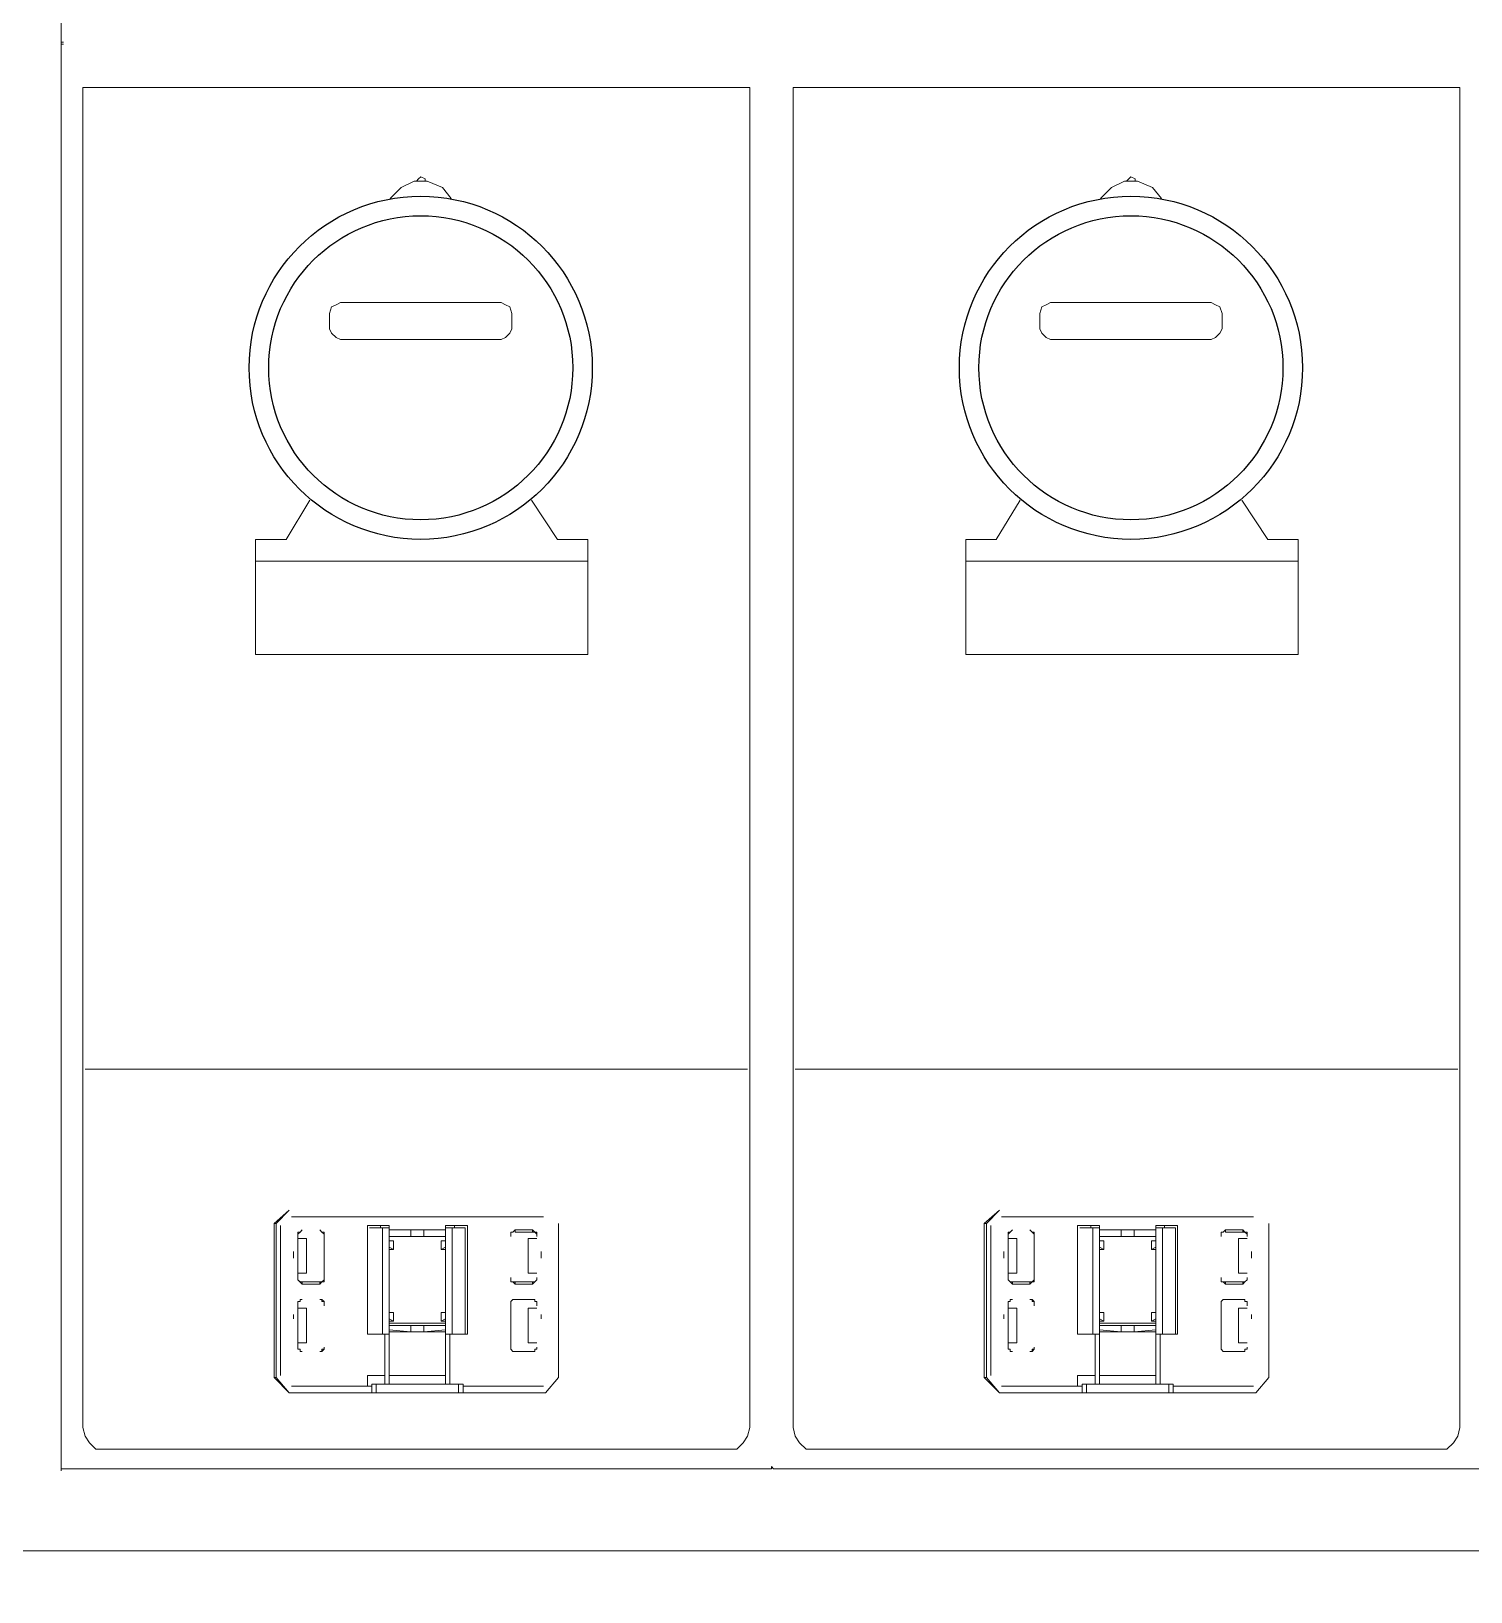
# Model space of a CAD drawing. Extents: x 0 to 11638, y -6007 to 0.
# Drawn here: x 9769.265 to 9769.792, y -3545.515 to -3544.944 of the extents above; entities that cross this region are included whole.
import ezdxf

# ---------------------------------------------------------------- set-up
doc = ezdxf.new("R2010")
doc.units = 0
doc.layers.get('0').update_dxf_attribs({"linetype": 'CONTINUOUS'})
doc.layers.add('LAYER 1', color=7, linetype='CONTINUOUS', lineweight=20)

msp = doc.modelspace()

# ---------------------------------------------------------------- linework, layer by layer
for centre, radius in [((9769.40777, -3545.06732), 0.06274), ((9769.66745, -3545.06732), 0.06274), ((9769.40777, -3545.06732), 0.05559), ((9769.66745, -3545.06732), 0.05559)]:
    msp.add_circle(centre, radius)
at = {"layer": 'LAYER 1', "color": 7}
for p, q in [((9769.27632, -3544.42804), (9769.27632, -3544.94899)), ((9769.27632, -3544.9474), (9769.27632, -3544.94819)), ((9769.27632, -3544.94819), (9769.27632, -3545.46915)), ((9769.27632, -3544.94819), (9769.27711, -3544.94819)), ((9769.27632, -3544.94819), (9769.27711, -3544.94819)), ((9769.27632, -3544.94899), (9769.27711, -3544.94899)), ((9769.27632, -3544.94899), (9769.27632, -3544.94978)), ((9769.27632, -3544.94899), (9769.27711, -3544.94899)), ((9769.27632, -3544.94978), (9769.27632, -3545.47074)), ((9769.28585, -3544.96487), (9769.28426, -3544.96487)), ((9769.28426, -3544.96487), (9769.28426, -3544.96567)), ((9769.28426, -3544.99426), (9769.28426, -3544.96567)), ((9769.36843, -3544.96487), (9769.28505, -3544.96487)), ((9769.28585, -3544.96487), (9769.37797, -3544.96487)), ((9769.28585, -3544.96487), (9769.52647, -3544.96487)), ((9769.36843, -3544.96487), (9769.37797, -3544.96487)), ((9769.42323, -3544.96487), (9769.37797, -3544.96487)), ((9769.42323, -3544.96487), (9769.43356, -3544.96487)), ((9769.42323, -3544.96487), (9769.52647, -3544.96487)), ((9769.52727, -3544.96487), (9769.43356, -3544.96487)), ((9769.52806, -3544.96487), (9769.52647, -3544.96487)), ((9769.52806, -3544.96567), (9769.52806, -3544.96487)), ((9769.52806, -3544.96567), (9769.52806, -3544.99426)), ((9769.54553, -3544.96487), (9769.54394, -3544.96487)), ((9769.54394, -3544.96487), (9769.54394, -3544.96567)), ((9769.54394, -3544.99426), (9769.54394, -3544.96567)), ((9769.62812, -3544.96487), (9769.54473, -3544.96487)), ((9769.54553, -3544.96487), (9769.63765, -3544.96487)), ((9769.54553, -3544.96487), (9769.78615, -3544.96487)), ((9769.62812, -3544.96487), (9769.63765, -3544.96487)), ((9769.68291, -3544.96487), (9769.63765, -3544.96487)), ((9769.68291, -3544.96487), (9769.69324, -3544.96487)), ((9769.68291, -3544.96487), (9769.78615, -3544.96487)), ((9769.78695, -3544.96487), (9769.69324, -3544.96487)), ((9769.78774, -3544.96487), (9769.78615, -3544.96487)), ((9769.78774, -3544.96567), (9769.78774, -3544.96487)), ((9769.78774, -3544.96567), (9769.78774, -3544.99426)), ((9769.28426, -3544.99426), (9769.28426, -3545.45327)), ((9769.40697, -3544.99823), (9769.40618, -3544.99902)), ((9769.40697, -3544.99823), (9769.40618, -3544.99902)), ((9769.40777, -3544.99743), (9769.40697, -3544.99823)), ((9769.40777, -3544.99743), (9769.40697, -3544.99823)), ((9769.40935, -3544.99823), (9769.40777, -3544.99743)), ((9769.40935, -3544.99823), (9769.40777, -3544.99743)), ((9769.40935, -3544.99902), (9769.40935, -3544.99823)), ((9769.40935, -3544.99902), (9769.40935, -3544.99823)), ((9769.52806, -3545.45327), (9769.52806, -3544.99426)), ((9769.54394, -3544.99426), (9769.54394, -3545.45327)), ((9769.66665, -3544.99823), (9769.66586, -3544.99902)), ((9769.66665, -3544.99823), (9769.66586, -3544.99902)), ((9769.66745, -3544.99743), (9769.66665, -3544.99823)), ((9769.66745, -3544.99743), (9769.66665, -3544.99823)), ((9769.66903, -3544.99823), (9769.66745, -3544.99743)), ((9769.66903, -3544.99823), (9769.66745, -3544.99743)), ((9769.66903, -3544.99902), (9769.66903, -3544.99823)), ((9769.66903, -3544.99902), (9769.66903, -3544.99823)), ((9769.78774, -3545.45327), (9769.78774, -3544.99426)), ((9769.40061, -3545.00141), (9769.39664, -3545.00538)), ((9769.40538, -3544.99902), (9769.40061, -3545.00141)), ((9769.41015, -3544.99902), (9769.40538, -3544.99902)), ((9769.41571, -3545.00141), (9769.41015, -3544.99902)), ((9769.41888, -3545.00538), (9769.41571, -3545.00141)), ((9769.6603, -3545.00141), (9769.65633, -3545.00538)), ((9769.66507, -3544.99902), (9769.6603, -3545.00141)), ((9769.66983, -3544.99902), (9769.66507, -3544.99902)), ((9769.67539, -3545.00141), (9769.66983, -3544.99902)), ((9769.67857, -3545.00538), (9769.67539, -3545.00141)), ((9769.37838, -3545.04349), (9769.3768, -3545.04429)), ((9769.37838, -3545.04349), (9769.43715, -3545.04349)), ((9769.43873, -3545.04429), (9769.43715, -3545.04349)), ((9769.63806, -3545.04349), (9769.63648, -3545.04429)), ((9769.63806, -3545.04349), (9769.69683, -3545.04349)), ((9769.69841, -3545.04429), (9769.69683, -3545.04349)), ((9769.3752, -3545.04508), (9769.37441, -3545.04746)), ((9769.37441, -3545.05302), (9769.37441, -3545.04746)), ((9769.3768, -3545.04429), (9769.3752, -3545.04508)), ((9769.44032, -3545.04508), (9769.43873, -3545.04429)), ((9769.44112, -3545.04746), (9769.44032, -3545.04508)), ((9769.44112, -3545.04746), (9769.44112, -3545.05302)), ((9769.63488, -3545.04508), (9769.63409, -3545.04746)), ((9769.63409, -3545.05302), (9769.63409, -3545.04746)), ((9769.63648, -3545.04429), (9769.63488, -3545.04508)), ((9769.7, -3545.04508), (9769.69841, -3545.04429)), ((9769.7008, -3545.04746), (9769.7, -3545.04508)), ((9769.7008, -3545.04746), (9769.7008, -3545.05302)), ((9769.37441, -3545.05302), (9769.3752, -3545.05461)), ((9769.3752, -3545.05461), (9769.3768, -3545.0562)), ((9769.43873, -3545.0562), (9769.44032, -3545.05461)), ((9769.44032, -3545.05461), (9769.44112, -3545.05302)), ((9769.63409, -3545.05302), (9769.63488, -3545.05461)), ((9769.63488, -3545.05461), (9769.63648, -3545.0562)), ((9769.69841, -3545.0562), (9769.7, -3545.05461)), ((9769.7, -3545.05461), (9769.7008, -3545.05302)), ((9769.3768, -3545.0562), (9769.37838, -3545.05699)), ((9769.43715, -3545.05699), (9769.37838, -3545.05699)), ((9769.43715, -3545.05699), (9769.43873, -3545.0562)), ((9769.63648, -3545.0562), (9769.63806, -3545.05699)), ((9769.69683, -3545.05699), (9769.63806, -3545.05699)), ((9769.69683, -3545.05699), (9769.69841, -3545.0562)), ((9769.36726, -3545.11576), (9769.35853, -3545.13005)), ((9769.4578, -3545.13005), (9769.44826, -3545.11576)), ((9769.62695, -3545.11576), (9769.61821, -3545.13005)), ((9769.71748, -3545.13005), (9769.70795, -3545.11576)), ((9769.35853, -3545.13005), (9769.34741, -3545.13005)), ((9769.34741, -3545.13005), (9769.34741, -3545.17214)), ((9769.46891, -3545.13005), (9769.4578, -3545.13005)), ((9769.46891, -3545.17214), (9769.46891, -3545.13005)), ((9769.61821, -3545.13005), (9769.60709, -3545.13005)), ((9769.60709, -3545.13005), (9769.60709, -3545.17214)), ((9769.7286, -3545.13005), (9769.71748, -3545.13005)), ((9769.7286, -3545.17214), (9769.7286, -3545.13005)), ((9769.34741, -3545.138), (9769.46891, -3545.138)), ((9769.34741, -3545.17214), (9769.34741, -3545.138)), ((9769.46891, -3545.138), (9769.46891, -3545.17214)), ((9769.60709, -3545.138), (9769.7286, -3545.138)), ((9769.60709, -3545.17214), (9769.60709, -3545.138)), ((9769.7286, -3545.138), (9769.7286, -3545.17214)), ((9769.46891, -3545.17214), (9769.34741, -3545.17214)), ((9769.7286, -3545.17214), (9769.60709, -3545.17214)), ((9769.28426, -3545.32223), (9769.28426, -3545.32144)), ((9769.28426, -3545.32382), (9769.28426, -3545.32223)), ((9769.52806, -3545.32223), (9769.52806, -3545.32144)), ((9769.52806, -3545.32382), (9769.52806, -3545.32223)), ((9769.54394, -3545.32223), (9769.54394, -3545.32144)), ((9769.54394, -3545.32382), (9769.54394, -3545.32223)), ((9769.78774, -3545.32223), (9769.78774, -3545.32144)), ((9769.78774, -3545.32382), (9769.78774, -3545.32223)), ((9769.28426, -3545.32779), (9769.28426, -3545.327)), ((9769.28426, -3545.32938), (9769.28426, -3545.32779)), ((9769.52806, -3545.32779), (9769.52806, -3545.327)), ((9769.52806, -3545.32938), (9769.52806, -3545.32779)), ((9769.54394, -3545.32779), (9769.54394, -3545.327)), ((9769.54394, -3545.32938), (9769.54394, -3545.32779)), ((9769.78774, -3545.32779), (9769.78774, -3545.327)), ((9769.78774, -3545.32938), (9769.78774, -3545.32779)), ((9769.28426, -3545.36035), (9769.28426, -3545.35876)), ((9769.28426, -3545.36115), (9769.28426, -3545.36035)), ((9769.52806, -3545.36035), (9769.52806, -3545.35876)), ((9769.52806, -3545.36115), (9769.52806, -3545.36035)), ((9769.54394, -3545.36035), (9769.54394, -3545.35876)), ((9769.54394, -3545.36115), (9769.54394, -3545.36035)), ((9769.78774, -3545.36035), (9769.78774, -3545.35876)), ((9769.78774, -3545.36115), (9769.78774, -3545.36035)), ((9769.35414, -3545.38021), (9769.3597, -3545.37544)), ((9769.35493, -3545.38021), (9769.35414, -3545.38021)), ((9769.35414, -3545.38021), (9769.35414, -3545.43659)), ((9769.3597, -3545.37544), (9769.35493, -3545.38021)), ((9769.35493, -3545.43659), (9769.35493, -3545.38021)), ((9769.45261, -3545.37782), (9769.36049, -3545.37782)), ((9769.45261, -3545.37782), (9769.36049, -3545.37782)), ((9769.45817, -3545.43659), (9769.45817, -3545.38021)), ((9769.45817, -3545.43659), (9769.45817, -3545.38021)), ((9769.61383, -3545.38021), (9769.61938, -3545.37544)), ((9769.61462, -3545.38021), (9769.61383, -3545.38021)), ((9769.61383, -3545.38021), (9769.61383, -3545.43659)), ((9769.61938, -3545.37544), (9769.61462, -3545.38021)), ((9769.61462, -3545.43659), (9769.61462, -3545.38021)), ((9769.71229, -3545.37782), (9769.62018, -3545.37782)), ((9769.71229, -3545.37782), (9769.62018, -3545.37782)), ((9769.71785, -3545.43659), (9769.71785, -3545.38021)), ((9769.71785, -3545.43659), (9769.71785, -3545.38021)), ((9769.35653, -3545.43579), (9769.35653, -3545.381)), ((9769.36287, -3545.38497), (9769.36287, -3545.38338)), ((9769.36287, -3545.38338), (9769.36367, -3545.38338)), ((9769.36287, -3545.38418), (9769.36367, -3545.38338)), ((9769.36287, -3545.38497), (9769.36287, -3545.38418)), ((9769.36287, -3545.38497), (9769.36287, -3545.40006)), ((9769.36287, -3545.40006), (9769.36287, -3545.38497)), ((9769.36605, -3545.38576), (9769.36287, -3545.38576)), ((9769.36367, -3545.38338), (9769.36447, -3545.38259)), ((9769.36367, -3545.38338), (9769.36447, -3545.38259)), ((9769.36605, -3545.39847), (9769.36605, -3545.38576)), ((9769.37082, -3545.38259), (9769.37161, -3545.38338)), ((9769.37082, -3545.38259), (9769.37161, -3545.38338)), ((9769.37161, -3545.38338), (9769.37241, -3545.38338)), ((9769.37161, -3545.38338), (9769.37241, -3545.38418)), ((9769.37241, -3545.38338), (9769.37241, -3545.38497)), ((9769.37241, -3545.38418), (9769.37241, -3545.38497)), ((9769.37241, -3545.40006), (9769.37241, -3545.38497)), ((9769.37241, -3545.38497), (9769.37241, -3545.40006)), ((9769.39306, -3545.381), (9769.38829, -3545.381)), ((9769.38829, -3545.381), (9769.38829, -3545.42071)), ((9769.39306, -3545.38179), (9769.38908, -3545.38179)), ((9769.38908, -3545.38179), (9769.39385, -3545.38179)), ((9769.39306, -3545.381), (9769.39306, -3545.38179)), ((9769.39623, -3545.381), (9769.39306, -3545.381)), ((9769.39623, -3545.38179), (9769.39385, -3545.38179)), ((9769.39385, -3545.38179), (9769.39385, -3545.42071)), ((9769.39623, -3545.38179), (9769.39623, -3545.381)), ((9769.39623, -3545.381), (9769.39623, -3545.38259)), ((9769.39623, -3545.38894), (9769.39623, -3545.38179)), ((9769.41688, -3545.38259), (9769.39623, -3545.38259)), ((9769.39623, -3545.38259), (9769.40894, -3545.38259)), ((9769.39623, -3545.38656), (9769.39623, -3545.38497)), ((9769.39623, -3545.38497), (9769.40417, -3545.38497)), ((9769.39623, -3545.38497), (9769.41688, -3545.38497)), ((9769.40417, -3545.38497), (9769.40417, -3545.38259)), ((9769.40894, -3545.38497), (9769.40417, -3545.38497)), ((9769.41688, -3545.38259), (9769.40894, -3545.38259)), ((9769.40894, -3545.38259), (9769.40894, -3545.38497)), ((9769.40894, -3545.38497), (9769.41688, -3545.38497)), ((9769.42006, -3545.381), (9769.41688, -3545.381)), ((9769.41688, -3545.381), (9769.41688, -3545.38179)), ((9769.41688, -3545.381), (9769.41688, -3545.38259)), ((9769.41926, -3545.38179), (9769.41688, -3545.38179)), ((9769.41688, -3545.38179), (9769.41688, -3545.42071)), ((9769.41688, -3545.38497), (9769.41688, -3545.38656)), ((9769.41926, -3545.42071), (9769.41926, -3545.38179)), ((9769.41926, -3545.38179), (9769.42403, -3545.38179)), ((9769.42006, -3545.38179), (9769.42006, -3545.381)), ((9769.42006, -3545.381), (9769.42482, -3545.381)), ((9769.42403, -3545.38179), (9769.42006, -3545.38179)), ((9769.42403, -3545.42071), (9769.42403, -3545.38179)), ((9769.42403, -3545.42071), (9769.42403, -3545.38179)), ((9769.42482, -3545.381), (9769.42482, -3545.42071)), ((9769.4407, -3545.38497), (9769.4407, -3545.38338)), ((9769.4407, -3545.38338), (9769.4415, -3545.38338)), ((9769.4407, -3545.38497), (9769.4407, -3545.38338)), ((9769.4407, -3545.38338), (9769.4415, -3545.38338)), ((9769.4415, -3545.38338), (9769.44229, -3545.38259)), ((9769.4415, -3545.38338), (9769.44229, -3545.38259)), ((9769.44865, -3545.38259), (9769.44229, -3545.38259)), ((9769.44229, -3545.38259), (9769.44229, -3545.38338)), ((9769.44229, -3545.38338), (9769.44865, -3545.38338)), ((9769.44705, -3545.39847), (9769.44705, -3545.38576)), ((9769.44705, -3545.38576), (9769.45023, -3545.38576)), ((9769.44865, -3545.38338), (9769.44865, -3545.38259)), ((9769.44865, -3545.38259), (9769.44944, -3545.38338)), ((9769.44865, -3545.38259), (9769.44865, -3545.38338)), ((9769.44865, -3545.38338), (9769.44944, -3545.38338)), ((9769.44944, -3545.38338), (9769.45023, -3545.38338)), ((9769.44944, -3545.38338), (9769.45023, -3545.38418)), ((9769.45023, -3545.38338), (9769.45023, -3545.38497)), ((9769.45023, -3545.38418), (9769.45023, -3545.38497)), ((9769.61621, -3545.43579), (9769.61621, -3545.381)), ((9769.62256, -3545.38497), (9769.62256, -3545.38338)), ((9769.62256, -3545.38338), (9769.62335, -3545.38338)), ((9769.62256, -3545.38418), (9769.62335, -3545.38338)), ((9769.62256, -3545.38497), (9769.62256, -3545.38418)), ((9769.62256, -3545.38497), (9769.62256, -3545.40006)), ((9769.62256, -3545.40006), (9769.62256, -3545.38497)), ((9769.62573, -3545.38576), (9769.62256, -3545.38576)), ((9769.62335, -3545.38338), (9769.62415, -3545.38259)), ((9769.62335, -3545.38338), (9769.62415, -3545.38259)), ((9769.62573, -3545.39847), (9769.62573, -3545.38576)), ((9769.6305, -3545.38259), (9769.63129, -3545.38338)), ((9769.6305, -3545.38259), (9769.63129, -3545.38338)), ((9769.63129, -3545.38338), (9769.63209, -3545.38338)), ((9769.63129, -3545.38338), (9769.63209, -3545.38418)), ((9769.63209, -3545.38338), (9769.63209, -3545.38497)), ((9769.63209, -3545.38418), (9769.63209, -3545.38497)), ((9769.63209, -3545.40006), (9769.63209, -3545.38497)), ((9769.63209, -3545.38497), (9769.63209, -3545.40006)), ((9769.65274, -3545.381), (9769.64797, -3545.381)), ((9769.64797, -3545.381), (9769.64797, -3545.42071)), ((9769.65274, -3545.38179), (9769.64877, -3545.38179)), ((9769.64877, -3545.38179), (9769.65353, -3545.38179)), ((9769.65274, -3545.381), (9769.65274, -3545.38179)), ((9769.65592, -3545.381), (9769.65274, -3545.381)), ((9769.65592, -3545.38179), (9769.65353, -3545.38179)), ((9769.65353, -3545.38179), (9769.65353, -3545.42071)), ((9769.65592, -3545.38179), (9769.65592, -3545.381)), ((9769.65592, -3545.381), (9769.65592, -3545.38259)), ((9769.65592, -3545.38894), (9769.65592, -3545.38179)), ((9769.67656, -3545.38259), (9769.65592, -3545.38259)), ((9769.65592, -3545.38259), (9769.66862, -3545.38259)), ((9769.65592, -3545.38656), (9769.65592, -3545.38497)), ((9769.65592, -3545.38497), (9769.66386, -3545.38497)), ((9769.65592, -3545.38497), (9769.67656, -3545.38497)), ((9769.66386, -3545.38497), (9769.66386, -3545.38259)), ((9769.66862, -3545.38497), (9769.66386, -3545.38497)), ((9769.67656, -3545.38259), (9769.66862, -3545.38259)), ((9769.66862, -3545.38259), (9769.66862, -3545.38497)), ((9769.66862, -3545.38497), (9769.67656, -3545.38497)), ((9769.67974, -3545.381), (9769.67656, -3545.381)), ((9769.67656, -3545.381), (9769.67656, -3545.38179)), ((9769.67656, -3545.381), (9769.67656, -3545.38259)), ((9769.67894, -3545.38179), (9769.67656, -3545.38179)), ((9769.67656, -3545.38179), (9769.67656, -3545.42071)), ((9769.67656, -3545.38497), (9769.67656, -3545.38656)), ((9769.67894, -3545.42071), (9769.67894, -3545.38179)), ((9769.67894, -3545.38179), (9769.68371, -3545.38179)), ((9769.67974, -3545.38179), (9769.67974, -3545.381)), ((9769.67974, -3545.381), (9769.6845, -3545.381)), ((9769.68371, -3545.38179), (9769.67974, -3545.38179)), ((9769.68371, -3545.42071), (9769.68371, -3545.38179)), ((9769.68371, -3545.42071), (9769.68371, -3545.38179)), ((9769.6845, -3545.381), (9769.6845, -3545.42071)), ((9769.70039, -3545.38497), (9769.70039, -3545.38338)), ((9769.70039, -3545.38338), (9769.70118, -3545.38338)), ((9769.70039, -3545.38497), (9769.70039, -3545.38338)), ((9769.70039, -3545.38338), (9769.70118, -3545.38338)), ((9769.70118, -3545.38338), (9769.70197, -3545.38259)), ((9769.70118, -3545.38338), (9769.70197, -3545.38259)), ((9769.70833, -3545.38259), (9769.70197, -3545.38259)), ((9769.70197, -3545.38259), (9769.70197, -3545.38338)), ((9769.70197, -3545.38338), (9769.70833, -3545.38338)), ((9769.70674, -3545.39847), (9769.70674, -3545.38576)), ((9769.70674, -3545.38576), (9769.70991, -3545.38576)), ((9769.70833, -3545.38338), (9769.70833, -3545.38259)), ((9769.70833, -3545.38259), (9769.70912, -3545.38338)), ((9769.70833, -3545.38259), (9769.70833, -3545.38338)), ((9769.70833, -3545.38338), (9769.70912, -3545.38338)), ((9769.70912, -3545.38338), (9769.70991, -3545.38338)), ((9769.70912, -3545.38338), (9769.70991, -3545.38418)), ((9769.70991, -3545.38338), (9769.70991, -3545.38497)), ((9769.70991, -3545.38418), (9769.70991, -3545.38497)), ((9769.36129, -3545.39053), (9769.36129, -3545.39291)), ((9769.39782, -3545.38656), (9769.39623, -3545.38656)), ((9769.39623, -3545.38656), (9769.39782, -3545.38656)), ((9769.39623, -3545.42071), (9769.39623, -3545.38894)), ((9769.39782, -3545.38974), (9769.39623, -3545.38894)), ((9769.39623, -3545.38974), (9769.39623, -3545.38894)), ((9769.39623, -3545.41277), (9769.39623, -3545.38974)), ((9769.39782, -3545.38974), (9769.39623, -3545.38974)), ((9769.39782, -3545.38974), (9769.39782, -3545.38656)), ((9769.41688, -3545.38656), (9769.41529, -3545.38656)), ((9769.41529, -3545.38656), (9769.41529, -3545.38974)), ((9769.41529, -3545.38656), (9769.41688, -3545.38656)), ((9769.41529, -3545.38974), (9769.41688, -3545.38894)), ((9769.41688, -3545.38974), (9769.41529, -3545.38974)), ((9769.41688, -3545.38894), (9769.41688, -3545.41277)), ((9769.45182, -3545.39053), (9769.45182, -3545.39291)), ((9769.62097, -3545.39053), (9769.62097, -3545.39291)), ((9769.6575, -3545.38656), (9769.65592, -3545.38656)), ((9769.65592, -3545.38656), (9769.6575, -3545.38656)), ((9769.65592, -3545.42071), (9769.65592, -3545.38894)), ((9769.6575, -3545.38974), (9769.65592, -3545.38894)), ((9769.65592, -3545.38974), (9769.65592, -3545.38894)), ((9769.65592, -3545.41277), (9769.65592, -3545.38974)), ((9769.6575, -3545.38974), (9769.65592, -3545.38974)), ((9769.6575, -3545.38974), (9769.6575, -3545.38656)), ((9769.67656, -3545.38656), (9769.67497, -3545.38656)), ((9769.67497, -3545.38656), (9769.67497, -3545.38974)), ((9769.67497, -3545.38656), (9769.67656, -3545.38656)), ((9769.67497, -3545.38974), (9769.67656, -3545.38894)), ((9769.67656, -3545.38974), (9769.67497, -3545.38974)), ((9769.67656, -3545.38894), (9769.67656, -3545.41277)), ((9769.7115, -3545.39053), (9769.7115, -3545.39291)), ((9769.36605, -3545.39847), (9769.36287, -3545.39847)), ((9769.36287, -3545.40085), (9769.36287, -3545.40006)), ((9769.36287, -3545.40085), (9769.36287, -3545.40006)), ((9769.36447, -3545.40244), (9769.36287, -3545.40085)), ((9769.36367, -3545.40165), (9769.36287, -3545.40085)), ((9769.36447, -3545.40165), (9769.36367, -3545.40165)), ((9769.36447, -3545.40165), (9769.36447, -3545.40244)), ((9769.37082, -3545.40165), (9769.36447, -3545.40165)), ((9769.36447, -3545.40244), (9769.37082, -3545.40244)), ((9769.37161, -3545.40165), (9769.37082, -3545.40244)), ((9769.37082, -3545.40244), (9769.37082, -3545.40165)), ((9769.37161, -3545.40165), (9769.37082, -3545.40165)), ((9769.37241, -3545.40085), (9769.37161, -3545.40165)), ((9769.37241, -3545.40165), (9769.37161, -3545.40165)), ((9769.37241, -3545.40006), (9769.37241, -3545.40165)), ((9769.37241, -3545.40006), (9769.37241, -3545.40085)), ((9769.4407, -3545.40165), (9769.4407, -3545.40006)), ((9769.4407, -3545.40165), (9769.4407, -3545.40006)), ((9769.4415, -3545.40165), (9769.4407, -3545.40165)), ((9769.44229, -3545.40165), (9769.4407, -3545.40165)), ((9769.44229, -3545.40244), (9769.4415, -3545.40165)), ((9769.44865, -3545.40165), (9769.44229, -3545.40165)), ((9769.44229, -3545.40165), (9769.44229, -3545.40244)), ((9769.44229, -3545.40244), (9769.44865, -3545.40244)), ((9769.45023, -3545.39847), (9769.44705, -3545.39847)), ((9769.44865, -3545.40244), (9769.44865, -3545.40165)), ((9769.44944, -3545.40165), (9769.44865, -3545.40244)), ((9769.44944, -3545.40165), (9769.44865, -3545.40165)), ((9769.45023, -3545.40085), (9769.44944, -3545.40165)), ((9769.45023, -3545.40085), (9769.44944, -3545.40165)), ((9769.45023, -3545.40006), (9769.45023, -3545.40085)), ((9769.45023, -3545.40006), (9769.45023, -3545.40085)), ((9769.62573, -3545.39847), (9769.62256, -3545.39847)), ((9769.62256, -3545.40085), (9769.62256, -3545.40006)), ((9769.62256, -3545.40085), (9769.62256, -3545.40006)), ((9769.62415, -3545.40244), (9769.62256, -3545.40085)), ((9769.62335, -3545.40165), (9769.62256, -3545.40085)), ((9769.62415, -3545.40165), (9769.62335, -3545.40165)), ((9769.62415, -3545.40165), (9769.62415, -3545.40244)), ((9769.6305, -3545.40165), (9769.62415, -3545.40165)), ((9769.62415, -3545.40244), (9769.6305, -3545.40244)), ((9769.63129, -3545.40165), (9769.6305, -3545.40244)), ((9769.6305, -3545.40244), (9769.6305, -3545.40165)), ((9769.63129, -3545.40165), (9769.6305, -3545.40165)), ((9769.63209, -3545.40085), (9769.63129, -3545.40165)), ((9769.63209, -3545.40165), (9769.63129, -3545.40165)), ((9769.63209, -3545.40006), (9769.63209, -3545.40165)), ((9769.63209, -3545.40006), (9769.63209, -3545.40085)), ((9769.70039, -3545.40165), (9769.70039, -3545.40006)), ((9769.70039, -3545.40165), (9769.70039, -3545.40006)), ((9769.70118, -3545.40165), (9769.70039, -3545.40165)), ((9769.70197, -3545.40165), (9769.70039, -3545.40165)), ((9769.70197, -3545.40244), (9769.70118, -3545.40165)), ((9769.70833, -3545.40165), (9769.70197, -3545.40165)), ((9769.70197, -3545.40165), (9769.70197, -3545.40244)), ((9769.70197, -3545.40244), (9769.70833, -3545.40244)), ((9769.70991, -3545.39847), (9769.70674, -3545.39847)), ((9769.70833, -3545.40244), (9769.70833, -3545.40165)), ((9769.70912, -3545.40165), (9769.70833, -3545.40244)), ((9769.70912, -3545.40165), (9769.70833, -3545.40165)), ((9769.70991, -3545.40085), (9769.70912, -3545.40165)), ((9769.70991, -3545.40085), (9769.70912, -3545.40165)), ((9769.70991, -3545.40006), (9769.70991, -3545.40085)), ((9769.70991, -3545.40006), (9769.70991, -3545.40085)), ((9769.36287, -3545.41038), (9769.36287, -3545.40879)), ((9769.36287, -3545.40879), (9769.36367, -3545.40879)), ((9769.36287, -3545.41038), (9769.36287, -3545.40879)), ((9769.36287, -3545.40879), (9769.36367, -3545.40879)), ((9769.36367, -3545.40879), (9769.36367, -3545.408)), ((9769.36367, -3545.408), (9769.36447, -3545.408)), ((9769.36367, -3545.40879), (9769.36367, -3545.408)), ((9769.36367, -3545.408), (9769.36447, -3545.408)), ((9769.37082, -3545.408), (9769.37161, -3545.408)), ((9769.37082, -3545.408), (9769.37161, -3545.408)), ((9769.37161, -3545.408), (9769.37241, -3545.40879)), ((9769.37161, -3545.408), (9769.37161, -3545.40879)), ((9769.37161, -3545.40879), (9769.37241, -3545.40879)), ((9769.37241, -3545.40879), (9769.37241, -3545.41038)), ((9769.37241, -3545.40879), (9769.37241, -3545.41038)), ((9769.4407, -3545.40879), (9769.4415, -3545.408)), ((9769.4407, -3545.40879), (9769.4415, -3545.408)), ((9769.4407, -3545.41038), (9769.4407, -3545.40879)), ((9769.4407, -3545.41038), (9769.4407, -3545.40879)), ((9769.4415, -3545.408), (9769.44229, -3545.408)), ((9769.4415, -3545.408), (9769.44229, -3545.408)), ((9769.44865, -3545.408), (9769.44229, -3545.408)), ((9769.44229, -3545.408), (9769.44865, -3545.408)), ((9769.44865, -3545.408), (9769.44944, -3545.408)), ((9769.44865, -3545.408), (9769.44944, -3545.408)), ((9769.44944, -3545.408), (9769.44944, -3545.40879)), ((9769.44944, -3545.408), (9769.44944, -3545.40879)), ((9769.44944, -3545.40879), (9769.45023, -3545.40879)), ((9769.44944, -3545.40879), (9769.45023, -3545.40879)), ((9769.45023, -3545.40879), (9769.45023, -3545.41038)), ((9769.45023, -3545.40879), (9769.45023, -3545.41038)), ((9769.62256, -3545.41038), (9769.62256, -3545.40879)), ((9769.62256, -3545.40879), (9769.62335, -3545.40879)), ((9769.62256, -3545.41038), (9769.62256, -3545.40879)), ((9769.62256, -3545.40879), (9769.62335, -3545.40879)), ((9769.62335, -3545.40879), (9769.62335, -3545.408)), ((9769.62335, -3545.408), (9769.62415, -3545.408)), ((9769.62335, -3545.40879), (9769.62335, -3545.408)), ((9769.62335, -3545.408), (9769.62415, -3545.408)), ((9769.6305, -3545.408), (9769.63129, -3545.408)), ((9769.6305, -3545.408), (9769.63129, -3545.408)), ((9769.63129, -3545.408), (9769.63209, -3545.40879)), ((9769.63129, -3545.408), (9769.63129, -3545.40879)), ((9769.63129, -3545.40879), (9769.63209, -3545.40879)), ((9769.63209, -3545.40879), (9769.63209, -3545.41038)), ((9769.63209, -3545.40879), (9769.63209, -3545.41038)), ((9769.70039, -3545.40879), (9769.70118, -3545.408)), ((9769.70039, -3545.40879), (9769.70118, -3545.408)), ((9769.70039, -3545.41038), (9769.70039, -3545.40879)), ((9769.70039, -3545.41038), (9769.70039, -3545.40879)), ((9769.70118, -3545.408), (9769.70197, -3545.408)), ((9769.70118, -3545.408), (9769.70197, -3545.408)), ((9769.70833, -3545.408), (9769.70197, -3545.408)), ((9769.70197, -3545.408), (9769.70833, -3545.408)), ((9769.70833, -3545.408), (9769.70912, -3545.408)), ((9769.70833, -3545.408), (9769.70912, -3545.408)), ((9769.70912, -3545.408), (9769.70912, -3545.40879)), ((9769.70912, -3545.408), (9769.70912, -3545.40879)), ((9769.70912, -3545.40879), (9769.70991, -3545.40879)), ((9769.70912, -3545.40879), (9769.70991, -3545.40879)), ((9769.70991, -3545.40879), (9769.70991, -3545.41038)), ((9769.70991, -3545.40879), (9769.70991, -3545.41038)), ((9769.36129, -3545.41356), (9769.36129, -3545.41515)), ((9769.36287, -3545.41038), (9769.36287, -3545.42547)), ((9769.36287, -3545.42547), (9769.36287, -3545.41038)), ((9769.36605, -3545.41118), (9769.36287, -3545.41118)), ((9769.36605, -3545.42388), (9769.36605, -3545.41118)), ((9769.39782, -3545.41277), (9769.39623, -3545.41277)), ((9769.39623, -3545.41277), (9769.39782, -3545.41277)), ((9769.39782, -3545.41594), (9769.39782, -3545.41277)), ((9769.41688, -3545.41277), (9769.41529, -3545.41277)), ((9769.41529, -3545.41277), (9769.41529, -3545.41594)), ((9769.41529, -3545.41277), (9769.41688, -3545.41277)), ((9769.4407, -3545.41038), (9769.4407, -3545.42547)), ((9769.4407, -3545.42547), (9769.4407, -3545.41038)), ((9769.44705, -3545.42388), (9769.44705, -3545.41118)), ((9769.44705, -3545.41118), (9769.45023, -3545.41118)), ((9769.45182, -3545.41356), (9769.45182, -3545.41515)), ((9769.62097, -3545.41356), (9769.62097, -3545.41515)), ((9769.62256, -3545.41038), (9769.62256, -3545.42547)), ((9769.62256, -3545.42547), (9769.62256, -3545.41038)), ((9769.62573, -3545.41118), (9769.62256, -3545.41118)), ((9769.62573, -3545.42388), (9769.62573, -3545.41118)), ((9769.6575, -3545.41277), (9769.65592, -3545.41277)), ((9769.65592, -3545.41277), (9769.6575, -3545.41277)), ((9769.6575, -3545.41594), (9769.6575, -3545.41277)), ((9769.67656, -3545.41277), (9769.67497, -3545.41277)), ((9769.67497, -3545.41277), (9769.67497, -3545.41594)), ((9769.67497, -3545.41277), (9769.67656, -3545.41277)), ((9769.70039, -3545.41038), (9769.70039, -3545.42547)), ((9769.70039, -3545.42547), (9769.70039, -3545.41038)), ((9769.70674, -3545.42388), (9769.70674, -3545.41118)), ((9769.70674, -3545.41118), (9769.70991, -3545.41118)), ((9769.7115, -3545.41356), (9769.7115, -3545.41515)), ((9769.39623, -3545.41753), (9769.39623, -3545.41515)), ((9769.39623, -3545.41515), (9769.39782, -3545.41594)), ((9769.39782, -3545.41594), (9769.39623, -3545.41594)), ((9769.39623, -3545.41674), (9769.41688, -3545.41674)), ((9769.40417, -3545.41753), (9769.39623, -3545.41753)), ((9769.39623, -3545.41912), (9769.40417, -3545.41991)), ((9769.39623, -3545.43579), (9769.39623, -3545.41912)), ((9769.41688, -3545.41991), (9769.39623, -3545.41991)), ((9769.40417, -3545.41991), (9769.40417, -3545.41753)), ((9769.40417, -3545.41753), (9769.40894, -3545.41753)), ((9769.40894, -3545.41991), (9769.40417, -3545.41991)), ((9769.41688, -3545.41753), (9769.40894, -3545.41753)), ((9769.40894, -3545.41753), (9769.40894, -3545.41991)), ((9769.40894, -3545.41991), (9769.41688, -3545.41912)), ((9769.41688, -3545.41515), (9769.41529, -3545.41594)), ((9769.41529, -3545.41594), (9769.41688, -3545.41594)), ((9769.41688, -3545.41594), (9769.41688, -3545.41515)), ((9769.41688, -3545.41594), (9769.41688, -3545.41753)), ((9769.41688, -3545.41912), (9769.41688, -3545.43579)), ((9769.65592, -3545.41753), (9769.65592, -3545.41515)), ((9769.65592, -3545.41515), (9769.6575, -3545.41594)), ((9769.6575, -3545.41594), (9769.65592, -3545.41594)), ((9769.65592, -3545.41674), (9769.67656, -3545.41674)), ((9769.66386, -3545.41753), (9769.65592, -3545.41753)), ((9769.65592, -3545.41912), (9769.66386, -3545.41991)), ((9769.65592, -3545.43579), (9769.65592, -3545.41912)), ((9769.67656, -3545.41991), (9769.65592, -3545.41991)), ((9769.66386, -3545.41991), (9769.66386, -3545.41753)), ((9769.66386, -3545.41753), (9769.66862, -3545.41753)), ((9769.66862, -3545.41991), (9769.66386, -3545.41991)), ((9769.67656, -3545.41753), (9769.66862, -3545.41753)), ((9769.66862, -3545.41753), (9769.66862, -3545.41991)), ((9769.66862, -3545.41991), (9769.67656, -3545.41912)), ((9769.67656, -3545.41515), (9769.67497, -3545.41594)), ((9769.67497, -3545.41594), (9769.67656, -3545.41594)), ((9769.67656, -3545.41594), (9769.67656, -3545.41515)), ((9769.67656, -3545.41594), (9769.67656, -3545.41753)), ((9769.67656, -3545.41912), (9769.67656, -3545.43579)), ((9769.36605, -3545.42388), (9769.36287, -3545.42388)), ((9769.36287, -3545.42627), (9769.36287, -3545.42547)), ((9769.36287, -3545.42627), (9769.36287, -3545.42547)), ((9769.36367, -3545.42627), (9769.36287, -3545.42627)), ((9769.36367, -3545.42627), (9769.36287, -3545.42627)), ((9769.36367, -3545.42706), (9769.36367, -3545.42627)), ((9769.36367, -3545.42706), (9769.36367, -3545.42627)), ((9769.37241, -3545.42627), (9769.37161, -3545.42706)), ((9769.37241, -3545.42627), (9769.37161, -3545.42627)), ((9769.37161, -3545.42627), (9769.37161, -3545.42706)), ((9769.37241, -3545.42547), (9769.37241, -3545.42627)), ((9769.37241, -3545.42547), (9769.37241, -3545.42627)), ((9769.39306, -3545.42071), (9769.38829, -3545.42071)), ((9769.39385, -3545.42071), (9769.38908, -3545.42071)), ((9769.38908, -3545.42071), (9769.39464, -3545.42071)), ((9769.39385, -3545.42071), (9769.39623, -3545.42071)), ((9769.39623, -3545.42071), (9769.39464, -3545.42071)), ((9769.39464, -3545.42071), (9769.39464, -3545.43897)), ((9769.39623, -3545.42071), (9769.39623, -3545.43897)), ((9769.41688, -3545.42071), (9769.41926, -3545.42071)), ((9769.41846, -3545.42071), (9769.41688, -3545.42071)), ((9769.41688, -3545.42071), (9769.41688, -3545.43897)), ((9769.41846, -3545.42071), (9769.42403, -3545.42071)), ((9769.41846, -3545.43579), (9769.41846, -3545.42071)), ((9769.41846, -3545.42071), (9769.41846, -3545.43897)), ((9769.41926, -3545.42071), (9769.42403, -3545.42071)), ((9769.42482, -3545.42071), (9769.42006, -3545.42071)), ((9769.4407, -3545.42627), (9769.4407, -3545.42547)), ((9769.4407, -3545.42627), (9769.4407, -3545.42547)), ((9769.4415, -3545.42706), (9769.4407, -3545.42627)), ((9769.4415, -3545.42706), (9769.4407, -3545.42627)), ((9769.45023, -3545.42388), (9769.44705, -3545.42388)), ((9769.45023, -3545.42627), (9769.44944, -3545.42627)), ((9769.44944, -3545.42627), (9769.44944, -3545.42706)), ((9769.45023, -3545.42627), (9769.44944, -3545.42627)), ((9769.44944, -3545.42627), (9769.44944, -3545.42706)), ((9769.45023, -3545.42547), (9769.45023, -3545.42627)), ((9769.45023, -3545.42547), (9769.45023, -3545.42627)), ((9769.62573, -3545.42388), (9769.62256, -3545.42388)), ((9769.62256, -3545.42627), (9769.62256, -3545.42547)), ((9769.62256, -3545.42627), (9769.62256, -3545.42547)), ((9769.62335, -3545.42627), (9769.62256, -3545.42627)), ((9769.62335, -3545.42627), (9769.62256, -3545.42627)), ((9769.62335, -3545.42706), (9769.62335, -3545.42627)), ((9769.62335, -3545.42706), (9769.62335, -3545.42627)), ((9769.63209, -3545.42627), (9769.63129, -3545.42706)), ((9769.63209, -3545.42627), (9769.63129, -3545.42627)), ((9769.63129, -3545.42627), (9769.63129, -3545.42706)), ((9769.63209, -3545.42547), (9769.63209, -3545.42627)), ((9769.63209, -3545.42547), (9769.63209, -3545.42627)), ((9769.65274, -3545.42071), (9769.64797, -3545.42071)), ((9769.65353, -3545.42071), (9769.64877, -3545.42071)), ((9769.64877, -3545.42071), (9769.65432, -3545.42071)), ((9769.65353, -3545.42071), (9769.65592, -3545.42071)), ((9769.65592, -3545.42071), (9769.65432, -3545.42071)), ((9769.65432, -3545.42071), (9769.65432, -3545.43897)), ((9769.65592, -3545.42071), (9769.65592, -3545.43897)), ((9769.67656, -3545.42071), (9769.67894, -3545.42071)), ((9769.67815, -3545.42071), (9769.67656, -3545.42071)), ((9769.67656, -3545.42071), (9769.67656, -3545.43897)), ((9769.67815, -3545.42071), (9769.68371, -3545.42071)), ((9769.67815, -3545.43579), (9769.67815, -3545.42071)), ((9769.67815, -3545.42071), (9769.67815, -3545.43897)), ((9769.67894, -3545.42071), (9769.68371, -3545.42071)), ((9769.6845, -3545.42071), (9769.67974, -3545.42071)), ((9769.70039, -3545.42627), (9769.70039, -3545.42547)), ((9769.70039, -3545.42627), (9769.70039, -3545.42547)), ((9769.70118, -3545.42706), (9769.70039, -3545.42627)), ((9769.70118, -3545.42706), (9769.70039, -3545.42627)), ((9769.70991, -3545.42388), (9769.70674, -3545.42388)), ((9769.70991, -3545.42627), (9769.70912, -3545.42627)), ((9769.70912, -3545.42627), (9769.70912, -3545.42706)), ((9769.70991, -3545.42627), (9769.70912, -3545.42627)), ((9769.70912, -3545.42627), (9769.70912, -3545.42706)), ((9769.70991, -3545.42547), (9769.70991, -3545.42627)), ((9769.70991, -3545.42547), (9769.70991, -3545.42627)), ((9769.36447, -3545.42706), (9769.36367, -3545.42706)), ((9769.36447, -3545.42706), (9769.36367, -3545.42706)), ((9769.37161, -3545.42706), (9769.37082, -3545.42706)), ((9769.37161, -3545.42706), (9769.37082, -3545.42706)), ((9769.44229, -3545.42706), (9769.4415, -3545.42706)), ((9769.44229, -3545.42706), (9769.4415, -3545.42706)), ((9769.44229, -3545.42706), (9769.44865, -3545.42706)), ((9769.44865, -3545.42706), (9769.44229, -3545.42706)), ((9769.44944, -3545.42706), (9769.44865, -3545.42706)), ((9769.44944, -3545.42706), (9769.44865, -3545.42706)), ((9769.62415, -3545.42706), (9769.62335, -3545.42706)), ((9769.62415, -3545.42706), (9769.62335, -3545.42706)), ((9769.63129, -3545.42706), (9769.6305, -3545.42706)), ((9769.63129, -3545.42706), (9769.6305, -3545.42706)), ((9769.70197, -3545.42706), (9769.70118, -3545.42706)), ((9769.70197, -3545.42706), (9769.70118, -3545.42706)), ((9769.70197, -3545.42706), (9769.70833, -3545.42706)), ((9769.70833, -3545.42706), (9769.70197, -3545.42706)), ((9769.70912, -3545.42706), (9769.70833, -3545.42706)), ((9769.70912, -3545.42706), (9769.70833, -3545.42706)), ((9769.35414, -3545.43659), (9769.35493, -3545.43659)), ((9769.35414, -3545.43659), (9769.3597, -3545.44215)), ((9769.35493, -3545.43659), (9769.3597, -3545.44215)), ((9769.38829, -3545.43579), (9769.38829, -3545.43977)), ((9769.38829, -3545.43579), (9769.39464, -3545.43579)), ((9769.39464, -3545.43659), (9769.39464, -3545.43738)), ((9769.39464, -3545.43659), (9769.39464, -3545.43897)), ((9769.39464, -3545.43738), (9769.39464, -3545.43897)), ((9769.39623, -3545.43579), (9769.39623, -3545.43897)), ((9769.39623, -3545.43579), (9769.41688, -3545.43579)), ((9769.41688, -3545.43897), (9769.41688, -3545.43579)), ((9769.45341, -3545.44215), (9769.45817, -3545.43659)), ((9769.45341, -3545.44215), (9769.45817, -3545.43659)), ((9769.61383, -3545.43659), (9769.61462, -3545.43659)), ((9769.61383, -3545.43659), (9769.61938, -3545.44215)), ((9769.61462, -3545.43659), (9769.61938, -3545.44215)), ((9769.64797, -3545.43579), (9769.64797, -3545.43977)), ((9769.64797, -3545.43579), (9769.65432, -3545.43579)), ((9769.65432, -3545.43659), (9769.65432, -3545.43738)), ((9769.65432, -3545.43659), (9769.65432, -3545.43897)), ((9769.65432, -3545.43738), (9769.65432, -3545.43897)), ((9769.65592, -3545.43579), (9769.65592, -3545.43897)), ((9769.65592, -3545.43579), (9769.67656, -3545.43579)), ((9769.67656, -3545.43897), (9769.67656, -3545.43579)), ((9769.71309, -3545.44215), (9769.71785, -3545.43659)), ((9769.71309, -3545.44215), (9769.71785, -3545.43659)), ((9769.39147, -3545.44215), (9769.3597, -3545.44215)), ((9769.3597, -3545.44215), (9769.45341, -3545.44215)), ((9769.38829, -3545.43977), (9769.36049, -3545.43977)), ((9769.36049, -3545.43977), (9769.38988, -3545.43977)), ((9769.38829, -3545.43977), (9769.38988, -3545.43977)), ((9769.39464, -3545.43897), (9769.38988, -3545.43897)), ((9769.38988, -3545.43897), (9769.38988, -3545.44215)), ((9769.39147, -3545.43897), (9769.38988, -3545.43897)), ((9769.38988, -3545.44215), (9769.38988, -3545.43977)), ((9769.41926, -3545.44215), (9769.38988, -3545.44215)), ((9769.38988, -3545.44215), (9769.42323, -3545.44215)), ((9769.38988, -3545.44215), (9769.41052, -3545.44215)), ((9769.40656, -3545.43897), (9769.39147, -3545.43897)), ((9769.39147, -3545.43897), (9769.42006, -3545.43897)), ((9769.39147, -3545.43897), (9769.39147, -3545.44135)), ((9769.39147, -3545.43897), (9769.39147, -3545.44215)), ((9769.39464, -3545.43897), (9769.39147, -3545.43897)), ((9769.39147, -3545.44215), (9769.39147, -3545.43897)), ((9769.39147, -3545.44135), (9769.39147, -3545.44215)), ((9769.41052, -3545.44215), (9769.42323, -3545.44215)), ((9769.41846, -3545.43897), (9769.42323, -3545.43897)), ((9769.41846, -3545.43897), (9769.42164, -3545.43897)), ((9769.42164, -3545.43897), (9769.42164, -3545.44135)), ((9769.42164, -3545.43897), (9769.42164, -3545.44215)), ((9769.42164, -3545.43897), (9769.42323, -3545.43897)), ((9769.42164, -3545.44215), (9769.42164, -3545.43897)), ((9769.42164, -3545.44135), (9769.42164, -3545.44215)), ((9769.45341, -3545.44215), (9769.42164, -3545.44215)), ((9769.42323, -3545.43897), (9769.42323, -3545.44215)), ((9769.42323, -3545.43977), (9769.45261, -3545.43977)), ((9769.42323, -3545.44215), (9769.42323, -3545.43977)), ((9769.45261, -3545.43977), (9769.42482, -3545.43977)), ((9769.65115, -3545.44215), (9769.61938, -3545.44215)), ((9769.61938, -3545.44215), (9769.71309, -3545.44215)), ((9769.64797, -3545.43977), (9769.62018, -3545.43977)), ((9769.62018, -3545.43977), (9769.64956, -3545.43977)), ((9769.64797, -3545.43977), (9769.64956, -3545.43977)), ((9769.65432, -3545.43897), (9769.64956, -3545.43897)), ((9769.64956, -3545.43897), (9769.64956, -3545.44215)), ((9769.65115, -3545.43897), (9769.64956, -3545.43897)), ((9769.64956, -3545.44215), (9769.64956, -3545.43977)), ((9769.67894, -3545.44215), (9769.64956, -3545.44215)), ((9769.64956, -3545.44215), (9769.68291, -3545.44215)), ((9769.64956, -3545.44215), (9769.67021, -3545.44215)), ((9769.66624, -3545.43897), (9769.65115, -3545.43897)), ((9769.65115, -3545.43897), (9769.67974, -3545.43897)), ((9769.65115, -3545.43897), (9769.65115, -3545.44135)), ((9769.65115, -3545.43897), (9769.65115, -3545.44215)), ((9769.65432, -3545.43897), (9769.65115, -3545.43897)), ((9769.65115, -3545.44215), (9769.65115, -3545.43897)), ((9769.65115, -3545.44135), (9769.65115, -3545.44215)), ((9769.67021, -3545.44215), (9769.68291, -3545.44215)), ((9769.67815, -3545.43897), (9769.68291, -3545.43897)), ((9769.67815, -3545.43897), (9769.68133, -3545.43897)), ((9769.68133, -3545.43897), (9769.68133, -3545.44135)), ((9769.68133, -3545.43897), (9769.68133, -3545.44215)), ((9769.68133, -3545.43897), (9769.68291, -3545.43897)), ((9769.68133, -3545.44215), (9769.68133, -3545.43897)), ((9769.68133, -3545.44135), (9769.68133, -3545.44215)), ((9769.71309, -3545.44215), (9769.68133, -3545.44215)), ((9769.68291, -3545.43897), (9769.68291, -3545.44215)), ((9769.68291, -3545.43977), (9769.71229, -3545.43977)), ((9769.68291, -3545.44215), (9769.68291, -3545.43977)), ((9769.71229, -3545.43977), (9769.6845, -3545.43977)), ((9769.28426, -3545.45327), (9769.28426, -3545.45486)), ((9769.28426, -3545.45327), (9769.28426, -3545.45486)), ((9769.52806, -3545.45486), (9769.52806, -3545.45327)), ((9769.52806, -3545.45486), (9769.52806, -3545.45327)), ((9769.54394, -3545.45327), (9769.54394, -3545.45486)), ((9769.54394, -3545.45327), (9769.54394, -3545.45486)), ((9769.78774, -3545.45486), (9769.78774, -3545.45327)), ((9769.78774, -3545.45486), (9769.78774, -3545.45327)), ((9769.28426, -3545.45486), (9769.28505, -3545.45803)), ((9769.28426, -3545.45486), (9769.28505, -3545.45803)), ((9769.28505, -3545.45803), (9769.28664, -3545.46041)), ((9769.28505, -3545.45803), (9769.28664, -3545.46041)), ((9769.28664, -3545.46041), (9769.28902, -3545.4628)), ((9769.28664, -3545.46041), (9769.28902, -3545.4628)), ((9769.52329, -3545.4628), (9769.52567, -3545.46041)), ((9769.52329, -3545.4628), (9769.52567, -3545.46041)), ((9769.52567, -3545.46041), (9769.52727, -3545.45803)), ((9769.52567, -3545.46041), (9769.52727, -3545.45803)), ((9769.52727, -3545.45803), (9769.52806, -3545.45486)), ((9769.52727, -3545.45803), (9769.52806, -3545.45486)), ((9769.54394, -3545.45486), (9769.54473, -3545.45803)), ((9769.54394, -3545.45486), (9769.54473, -3545.45803)), ((9769.54473, -3545.45803), (9769.54632, -3545.46041)), ((9769.54473, -3545.45803), (9769.54632, -3545.46041)), ((9769.54632, -3545.46041), (9769.54871, -3545.4628)), ((9769.54632, -3545.46041), (9769.54871, -3545.4628)), ((9769.78297, -3545.4628), (9769.78536, -3545.46041)), ((9769.78297, -3545.4628), (9769.78536, -3545.46041)), ((9769.78536, -3545.46041), (9769.78695, -3545.45803)), ((9769.78536, -3545.46041), (9769.78695, -3545.45803)), ((9769.78695, -3545.45803), (9769.78774, -3545.45486)), ((9769.78695, -3545.45803), (9769.78774, -3545.45486)), ((9769.28902, -3545.4628), (9769.29379, -3545.4628)), ((9769.28902, -3545.4628), (9769.2922, -3545.4628)), ((9769.2922, -3545.4628), (9769.29379, -3545.4628)), ((9769.29458, -3545.4628), (9769.29379, -3545.4628)), ((9769.51773, -3545.4628), (9769.29458, -3545.4628)), ((9769.29458, -3545.4628), (9769.51773, -3545.4628)), ((9769.51773, -3545.4628), (9769.51853, -3545.4628)), ((9769.51853, -3545.4628), (9769.52329, -3545.4628)), ((9769.51853, -3545.4628), (9769.52011, -3545.4628)), ((9769.52011, -3545.4628), (9769.52329, -3545.4628)), ((9769.54871, -3545.4628), (9769.55347, -3545.4628)), ((9769.54871, -3545.4628), (9769.55188, -3545.4628)), ((9769.55188, -3545.4628), (9769.55347, -3545.4628)), ((9769.55426, -3545.4628), (9769.55347, -3545.4628)), ((9769.77742, -3545.4628), (9769.55426, -3545.4628)), ((9769.55426, -3545.4628), (9769.77742, -3545.4628)), ((9769.77742, -3545.4628), (9769.77821, -3545.4628)), ((9769.77821, -3545.4628), (9769.78297, -3545.4628)), ((9769.77821, -3545.4628), (9769.7798, -3545.4628)), ((9769.7798, -3545.4628), (9769.78297, -3545.4628)), ((9769.27632, -3545.46915), (9769.27632, -3545.46994)), ((9769.27632, -3545.46994), (9769.536, -3545.46994)), ((9769.27632, -3545.46994), (9769.27711, -3545.46994)), ((9769.536, -3545.46994), (9769.536, -3545.46915)), ((9769.536, -3545.46915), (9769.53679, -3545.46994)), ((9769.53679, -3545.46994), (9769.79568, -3545.46994)), ((9770.79745, -3545.49994), (9769.05438, -3545.49994))]:
    msp.add_line(p, q, dxfattribs=at)
at = {"layer": 'LAYER 1', "color": 2}
for p, q in [((9769.28505, -3545.32382), (9769.52727, -3545.32382)), ((9769.28505, -3545.32382), (9769.52727, -3545.32382)), ((9769.54473, -3545.32382), (9769.78695, -3545.32382)), ((9769.54473, -3545.32382), (9769.78695, -3545.32382))]:
    msp.add_line(p, q, dxfattribs=at)

doc.saveas('drawing.dxf')
